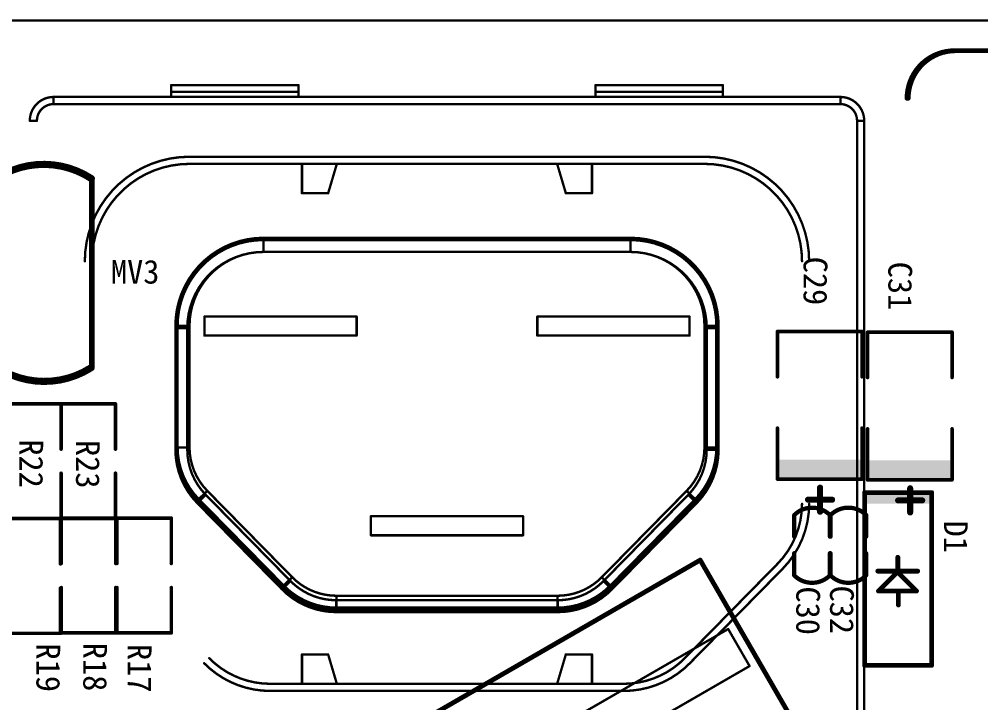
# Model space of a CAD drawing. Extents: x 741 to 1239, y 424 to 620.
# Drawn here: x 998.19 to 1038.64, y 498.68 to 527.44 of the extents above; entities that cross this region are included whole.
import ezdxf

# ---------------------------------------------------------------- set-up
doc = ezdxf.new("R2010")
doc.units = 0
doc.header["$MEASUREMENT"] = 0
doc.layers.get('0').update_dxf_attribs({"linetype": 'CONTINUOUS'})
for name, color, linetype in [('BOTTOMOVERLAY', 7, 'CONTINUOUS'), ('KEEPOUTLAYER', 6, 'CONTINUOUS'), ('TOPOVERLAY', 7, 'CONTINUOUS')]:
    doc.layers.add(name, color=color, linetype=linetype)
doc.styles.get("Standard").update_dxf_attribs({"font": 'SimSun.ttf'})

# ---------------------------------------------------------------- blocks, each defined once
blk = doc.blocks.new('0805_107')
at = {"layer": 'TOPOVERLAY', "const_width": 0.15}
for points in [[(-0.508, 1.143), (-2.413, 1.143)], [(-2.413, -1.143), (-2.413, 1.143)], [(2.413, 1.143), (0.508, 1.143)], [(2.413, -1.143), (2.413, 1.143)], [(-0.508, -1.143), (-2.413, -1.143)], [(2.413, -1.143), (0.508, -1.143)]]:
    blk.add_lwpolyline(points, dxfattribs=at)
at = {"layer": 'TOPOVERLAY', "const_width": 0.075}
for points in [[(-2.451, 1.143, 1), (-2.375, 1.143, 1)], [(-2.451, 1.143, 1), (-2.375, 1.143, 1)], [(-0.546, 1.143, 1), (-0.47, 1.143, 1)], [(0.47, 1.143, 1), (0.546, 1.143, 1)], [(2.375, 1.143, 1), (2.451, 1.143, 1)], [(2.375, 1.143, 1), (2.451, 1.143, 1)], [(-2.451, -1.143, 1), (-2.375, -1.143, 1)], [(-2.451, -1.143, 1), (-2.375, -1.143, 1)], [(-0.546, -1.143, 1), (-0.47, -1.143, 1)], [(0.47, -1.143, 1), (0.546, -1.143, 1)], [(2.375, -1.143, 1), (2.451, -1.143, 1)], [(2.375, -1.143, 1), (2.451, -1.143, 1)]]:
    blk.add_lwpolyline(points, format="xyb", close=True, dxfattribs=at)
blk = doc.blocks.new('0805_108')
at = {"layer": 'TOPOVERLAY', "const_width": 0.15}
for points in [[(-0.508, 1.143), (-2.413, 1.143)], [(-2.413, -1.143), (-2.413, 1.143)], [(2.413, 1.143), (0.508, 1.143)], [(2.413, -1.143), (2.413, 1.143)], [(-0.508, -1.143), (-2.413, -1.143)], [(2.413, -1.143), (0.508, -1.143)]]:
    blk.add_lwpolyline(points, dxfattribs=at)
at = {"layer": 'TOPOVERLAY', "const_width": 0.075}
for points in [[(-2.451, 1.143, 1), (-2.375, 1.143, 1)], [(-2.451, 1.143, 1), (-2.375, 1.143, 1)], [(-0.546, 1.143, 1), (-0.47, 1.143, 1)], [(0.47, 1.143, 1), (0.546, 1.143, 1)], [(2.375, 1.143, 1), (2.451, 1.143, 1)], [(2.375, 1.143, 1), (2.451, 1.143, 1)], [(-2.451, -1.143, 1), (-2.375, -1.143, 1)], [(-2.451, -1.143, 1), (-2.375, -1.143, 1)], [(-0.546, -1.143, 1), (-0.47, -1.143, 1)], [(0.47, -1.143, 1), (0.546, -1.143, 1)], [(2.375, -1.143, 1), (2.451, -1.143, 1)], [(2.375, -1.143, 1), (2.451, -1.143, 1)]]:
    blk.add_lwpolyline(points, format="xyb", close=True, dxfattribs=at)
blk = doc.blocks.new('0805_111')
at = {"layer": 'TOPOVERLAY', "const_width": 0.15}
for points in [[(-2.413, 1.143), (-0.508, 1.143)], [(-2.413, 1.143), (-2.413, -1.143)], [(0.508, 1.143), (2.413, 1.143)], [(2.413, 1.143), (2.413, -1.143)], [(-2.413, -1.143), (-0.508, -1.143)], [(0.508, -1.143), (2.413, -1.143)]]:
    blk.add_lwpolyline(points, dxfattribs=at)
at = {"layer": 'TOPOVERLAY', "const_width": 0.075}
for points in [[(-2.451, 1.143, 1), (-2.375, 1.143, 1)], [(-2.451, 1.143, 1), (-2.375, 1.143, 1)], [(-0.546, 1.143, 1), (-0.47, 1.143, 1)], [(0.47, 1.143, 1), (0.546, 1.143, 1)], [(2.375, 1.143, 1), (2.451, 1.143, 1)], [(2.375, 1.143, 1), (2.451, 1.143, 1)], [(-2.451, -1.143, 1), (-2.375, -1.143, 1)], [(-2.451, -1.143, 1), (-2.375, -1.143, 1)], [(-0.546, -1.143, 1), (-0.47, -1.143, 1)], [(0.47, -1.143, 1), (0.546, -1.143, 1)], [(2.375, -1.143, 1), (2.451, -1.143, 1)], [(2.375, -1.143, 1), (2.451, -1.143, 1)]]:
    blk.add_lwpolyline(points, format="xyb", close=True, dxfattribs=at)
blk = doc.blocks.new('0805_112')
at = {"layer": 'TOPOVERLAY', "const_width": 0.15}
for points in [[(-0.508, 1.143), (-2.413, 1.143)], [(-2.413, -1.143), (-2.413, 1.143)], [(2.413, 1.143), (0.508, 1.143)], [(2.413, -1.143), (2.413, 1.143)], [(-0.508, -1.143), (-2.413, -1.143)], [(2.413, -1.143), (0.508, -1.143)]]:
    blk.add_lwpolyline(points, dxfattribs=at)
at = {"layer": 'TOPOVERLAY', "const_width": 0.075}
for points in [[(-2.451, 1.143, 1), (-2.375, 1.143, 1)], [(-2.451, 1.143, 1), (-2.375, 1.143, 1)], [(-0.546, 1.143, 1), (-0.47, 1.143, 1)], [(0.47, 1.143, 1), (0.546, 1.143, 1)], [(2.375, 1.143, 1), (2.451, 1.143, 1)], [(2.375, 1.143, 1), (2.451, 1.143, 1)], [(-2.451, -1.143, 1), (-2.375, -1.143, 1)], [(-2.451, -1.143, 1), (-2.375, -1.143, 1)], [(-0.546, -1.143, 1), (-0.47, -1.143, 1)], [(0.47, -1.143, 1), (0.546, -1.143, 1)], [(2.375, -1.143, 1), (2.451, -1.143, 1)], [(2.375, -1.143, 1), (2.451, -1.143, 1)]]:
    blk.add_lwpolyline(points, format="xyb", close=True, dxfattribs=at)
blk = doc.blocks.new('0805_113')
at = {"layer": 'TOPOVERLAY', "const_width": 0.15}
for points in [[(-2.413, 1.143), (-0.508, 1.143)], [(-2.413, 1.143), (-2.413, -1.143)], [(0.508, 1.143), (2.413, 1.143)], [(2.413, 1.143), (2.413, -1.143)], [(-2.413, -1.143), (-0.508, -1.143)], [(0.508, -1.143), (2.413, -1.143)]]:
    blk.add_lwpolyline(points, dxfattribs=at)
at = {"layer": 'TOPOVERLAY', "const_width": 0.075}
for points in [[(-2.451, 1.143, 1), (-2.375, 1.143, 1)], [(-2.451, 1.143, 1), (-2.375, 1.143, 1)], [(-0.546, 1.143, 1), (-0.47, 1.143, 1)], [(0.47, 1.143, 1), (0.546, 1.143, 1)], [(2.375, 1.143, 1), (2.451, 1.143, 1)], [(2.375, 1.143, 1), (2.451, 1.143, 1)], [(-2.451, -1.143, 1), (-2.375, -1.143, 1)], [(-2.451, -1.143, 1), (-2.375, -1.143, 1)], [(-0.546, -1.143, 1), (-0.47, -1.143, 1)], [(0.47, -1.143, 1), (0.546, -1.143, 1)], [(2.375, -1.143, 1), (2.451, -1.143, 1)], [(2.375, -1.143, 1), (2.451, -1.143, 1)]]:
    blk.add_lwpolyline(points, format="xyb", close=True, dxfattribs=at)
blk = doc.blocks.new('MV_134')
at = {"layer": 'TOPOVERLAY', "const_width": 0.3}
for points in [[(-4.009, -1.964, -0.29277), (-3.966, 1.981)], [(4.009, 1.938, -0.29277), (3.966, -2.007)]]:
    blk.add_lwpolyline(points, format="xyb", dxfattribs=at)
at = {"layer": 'TOPOVERLAY'}
for points, const_width in [([(-4.041, 1.981, 1), (-3.891, 1.981, 1)], 0.15), ([(-4.023, 2, 1), (-3.908, 2, 1)], 0.115), ([(3.934, 1.938, 1), (4.084, 1.938, 1)], 0.15), ([(3.952, 2, 1), (4.067, 2, 1)], 0.115), ([(-4.084, -1.964, 1), (-3.934, -1.964, 1)], 0.15), ([(-4.067, -2, 1), (-3.952, -2, 1)], 0.115), ([(3.891, -2.007, 1), (4.041, -2.007, 1)], 0.15), ([(3.908, -2, 1), (4.023, -2, 1)], 0.115)]:
    blk.add_lwpolyline(points, format="xyb", close=True, dxfattribs=dict(at, const_width=const_width))
at = {"layer": 'TOPOVERLAY', "const_width": 0.23}
for points in [[(4.009, 2), (-3.966, 2)], [(3.966, -2), (-4.009, -2)]]:
    blk.add_lwpolyline(points, dxfattribs=at)
blk = doc.blocks.new('4007_4148_SMT_153')
at = {"layer": 'TOPOVERLAY', "const_width": 0.203}
for points in [[(-3.468, 1.422), (-3.468, -1.397)], [(-3.468, 1.422), (3.796, 1.422)], [(3.796, 1.422), (3.796, -1.397)], [(-0.344, 0.838), (0.494, 0)], [(-0.344, 0.838), (-0.344, -0.762)], [(0.494, 0.864), (0.494, -0.813)], [(-0.928, 0), (-0.344, 0)], [(0.469, 0.051), (-0.344, -0.762)], [(0.469, 0.051), (0.494, 0.051)], [(0.494, 0.025), (1.078, 0.025)], [(-3.468, -1.397), (3.796, -1.397)]]:
    blk.add_lwpolyline(points, dxfattribs=at)
at = {"layer": 'TOPOVERLAY', "const_width": 0.102}
for points in [[(-3.519, 1.422, 1), (-3.418, 1.422, 1)], [(-3.519, 1.422, 1), (-3.418, 1.422, 1)], [(3.745, 1.422, 1), (3.847, 1.422, 1)], [(3.745, 1.422, 1), (3.847, 1.422, 1)], [(-0.395, 0.838, 1), (-0.293, 0.838, 1)], [(-0.395, 0.838, 1), (-0.293, 0.838, 1)], [(0.443, 0.864, 1), (0.545, 0.864, 1)], [(-0.979, 0, 1), (-0.878, 0, 1)], [(-0.395, 0, 1), (-0.293, 0, 1)], [(0.418, 0.051, 1), (0.519, 0.051, 1)], [(0.418, 0.051, 1), (0.519, 0.051, 1)], [(0.443, 0.051, 1), (0.545, 0.051, 1)], [(0.443, 0.025, 1), (0.545, 0.025, 1)], [(0.443, 0, 1), (0.545, 0, 1)], [(1.027, 0.025, 1), (1.129, 0.025, 1)], [(-0.395, -0.762, 1), (-0.293, -0.762, 1)], [(-0.395, -0.762, 1), (-0.293, -0.762, 1)], [(0.443, -0.813, 1), (0.545, -0.813, 1)], [(-3.519, -1.397, 1), (-3.418, -1.397, 1)], [(-3.519, -1.397, 1), (-3.418, -1.397, 1)], [(3.745, -1.397, 1), (3.847, -1.397, 1)], [(3.745, -1.397, 1), (3.847, -1.397, 1)]]:
    blk.add_lwpolyline(points, format="xyb", close=True, dxfattribs=at)
at = {"layer": 'TOPOVERLAY'}
blk.add_solid([(3.339, -1.499), (3.9, -1.499), (3.339, 1.498), (3.9, 1.498)], dxfattribs=at)
blk = doc.blocks.new('0603C_170')
at = {"layer": 'TOPOVERLAY', "const_width": 0.18}
for points in [[(-0.75, 1.283, -0.414214), (0.75, 1.283)], [(0.75, -1.257, -0.414214), (-0.75, -1.257)]]:
    blk.add_lwpolyline(points, format="xyb", dxfattribs=at)
for points in [[(-0.75, 1.283), (-0.75, 0.35)], [(0.75, 1.283), (0.75, 0.35)], [(-0.75, -0.35), (-0.75, -1.257)], [(0.75, -0.35), (0.75, -1.257)]]:
    blk.add_lwpolyline(points, dxfattribs=at)
at = {"layer": 'TOPOVERLAY', "const_width": 0.09}
for points in [[(-0.795, 1.283, 1), (-0.705, 1.283, 1)], [(-0.795, 1.283, 1), (-0.705, 1.283, 1)], [(0.705, 1.283, 1), (0.795, 1.283, 1)], [(0.705, 1.283, 1), (0.795, 1.283, 1)], [(-0.795, 0.35, 1), (-0.705, 0.35, 1)], [(0.705, 0.35, 1), (0.795, 0.35, 1)], [(-0.795, -0.35, 1), (-0.705, -0.35, 1)], [(0.705, -0.35, 1), (0.795, -0.35, 1)], [(-0.795, -1.257, 1), (-0.705, -1.257, 1)], [(-0.795, -1.257, 1), (-0.705, -1.257, 1)], [(0.705, -1.257, 1), (0.795, -1.257, 1)], [(0.705, -1.257, 1), (0.795, -1.257, 1)]]:
    blk.add_lwpolyline(points, format="xyb", close=True, dxfattribs=at)
blk = doc.blocks.new('CAP_1206_171')
at = {"layer": 'TOPOVERLAY'}
for points, const_width in [([(-1.079, 1.778), (-2.984, 1.778)], 0.15), ([(-2.984, -1.778), (-2.984, 1.778)], 0.15), ([(3.226, 1.778), (1.079, 1.778)], 0.15), ([(3.226, -1.778), (3.226, 1.778)], 0.15), ([(4.09, -0.493), (4.09, 0.523)], 0.254), ([(4.598, 0.015), (3.582, 0.015)], 0.254), ([(-1.079, -1.778), (-2.984, -1.778)], 0.15), ([(3.226, -1.778), (1.079, -1.778)], 0.15)]:
    blk.add_lwpolyline(points, dxfattribs=dict(at, const_width=const_width))
for points, const_width in [([(-3.022, 1.778, 1), (-2.947, 1.778, 1)], 0.075), ([(-3.022, 1.778, 1), (-2.947, 1.778, 1)], 0.075), ([(-1.117, 1.778, 1), (-1.042, 1.778, 1)], 0.075), ([(1.042, 1.778, 1), (1.117, 1.778, 1)], 0.075), ([(3.189, 1.778, 1), (3.264, 1.778, 1)], 0.075), ([(3.189, 1.778, 1), (3.264, 1.778, 1)], 0.075), ([(4.027, 0.523, 1), (4.154, 0.523, 1)], 0.127), ([(3.519, 0.015, 1), (3.646, 0.015, 1)], 0.127), ([(4.535, 0.015, 1), (4.662, 0.015, 1)], 0.127), ([(4.027, -0.493, 1), (4.154, -0.493, 1)], 0.127), ([(-3.022, -1.778, 1), (-2.947, -1.778, 1)], 0.075), ([(-3.022, -1.778, 1), (-2.947, -1.778, 1)], 0.075), ([(-1.117, -1.778, 1), (-1.042, -1.778, 1)], 0.075), ([(1.042, -1.778, 1), (1.117, -1.778, 1)], 0.075), ([(3.189, -1.778, 1), (3.264, -1.778, 1)], 0.075), ([(3.189, -1.778, 1), (3.264, -1.778, 1)], 0.075)]:
    blk.add_lwpolyline(points, format="xyb", close=True, dxfattribs=dict(at, const_width=const_width))
blk.add_solid([(2.408, -1.739), (3.246, -1.739), (2.408, 1.776), (3.246, 1.776)], dxfattribs=at)
blk = doc.blocks.new('0603C_172')
at = {"layer": 'TOPOVERLAY', "const_width": 0.18}
for points in [[(-0.75, 1.283, -0.414214), (0.75, 1.283)], [(0.75, -1.257, -0.414214), (-0.75, -1.257)]]:
    blk.add_lwpolyline(points, format="xyb", dxfattribs=at)
for points in [[(-0.75, 1.283), (-0.75, 0.35)], [(0.75, 1.283), (0.75, 0.35)], [(-0.75, -0.35), (-0.75, -1.257)], [(0.75, -0.35), (0.75, -1.257)]]:
    blk.add_lwpolyline(points, dxfattribs=at)
at = {"layer": 'TOPOVERLAY', "const_width": 0.09}
for points in [[(-0.795, 1.283, 1), (-0.705, 1.283, 1)], [(-0.795, 1.283, 1), (-0.705, 1.283, 1)], [(0.705, 1.283, 1), (0.795, 1.283, 1)], [(0.705, 1.283, 1), (0.795, 1.283, 1)], [(-0.795, 0.35, 1), (-0.705, 0.35, 1)], [(0.705, 0.35, 1), (0.795, 0.35, 1)], [(-0.795, -0.35, 1), (-0.705, -0.35, 1)], [(0.705, -0.35, 1), (0.795, -0.35, 1)], [(-0.795, -1.257, 1), (-0.705, -1.257, 1)], [(-0.795, -1.257, 1), (-0.705, -1.257, 1)], [(0.705, -1.257, 1), (0.795, -1.257, 1)], [(0.705, -1.257, 1), (0.795, -1.257, 1)]]:
    blk.add_lwpolyline(points, format="xyb", close=True, dxfattribs=at)
blk = doc.blocks.new('CAP_1206_173')
at = {"layer": 'TOPOVERLAY'}
for points, const_width in [([(-1.079, 1.778), (-2.984, 1.778)], 0.15), ([(-2.984, -1.778), (-2.984, 1.778)], 0.15), ([(3.226, 1.778), (1.079, 1.778)], 0.15), ([(3.226, -1.778), (3.226, 1.778)], 0.15), ([(4.09, -0.493), (4.09, 0.523)], 0.254), ([(4.598, 0.015), (3.582, 0.015)], 0.254), ([(-1.079, -1.778), (-2.984, -1.778)], 0.15), ([(3.226, -1.778), (1.079, -1.778)], 0.15)]:
    blk.add_lwpolyline(points, dxfattribs=dict(at, const_width=const_width))
for points, const_width in [([(-3.022, 1.778, 1), (-2.947, 1.778, 1)], 0.075), ([(-3.022, 1.778, 1), (-2.947, 1.778, 1)], 0.075), ([(-1.117, 1.778, 1), (-1.042, 1.778, 1)], 0.075), ([(1.042, 1.778, 1), (1.117, 1.778, 1)], 0.075), ([(3.189, 1.778, 1), (3.264, 1.778, 1)], 0.075), ([(3.189, 1.778, 1), (3.264, 1.778, 1)], 0.075), ([(4.027, 0.523, 1), (4.154, 0.523, 1)], 0.127), ([(3.519, 0.015, 1), (3.646, 0.015, 1)], 0.127), ([(4.535, 0.015, 1), (4.662, 0.015, 1)], 0.127), ([(4.027, -0.493, 1), (4.154, -0.493, 1)], 0.127), ([(-3.022, -1.778, 1), (-2.947, -1.778, 1)], 0.075), ([(-3.022, -1.778, 1), (-2.947, -1.778, 1)], 0.075), ([(-1.117, -1.778, 1), (-1.042, -1.778, 1)], 0.075), ([(1.042, -1.778, 1), (1.117, -1.778, 1)], 0.075), ([(3.189, -1.778, 1), (3.264, -1.778, 1)], 0.075), ([(3.189, -1.778, 1), (3.264, -1.778, 1)], 0.075)]:
    blk.add_lwpolyline(points, format="xyb", close=True, dxfattribs=dict(at, const_width=const_width))
blk.add_solid([(2.409, -1.735), (3.248, -1.735), (2.409, 1.78), (3.248, 1.78)], dxfattribs=at)
blk = doc.blocks.new('DIP20___1_B_222')
at = {"layer": 'BOTTOMOVERLAY', "const_width": 0.2}
for points in [[(-4, -7.15), (-4, 7.15)], [(-4, 7.15), (4, 7.15)], [(4, -7.15), (4, 7.15)], [(-4, -7.15), (4, -7.15)], [(-1.2, -20.63), (-1.2, -7.15)], [(1.2, -20.63), (1.2, -7.15)], [(-1.2, -20.63), (1.2, -20.63)]]:
    blk.add_lwpolyline(points, dxfattribs=at)
at = {"layer": 'BOTTOMOVERLAY', "const_width": 0.1}
for points in [[(-4.05, 7.15, 1), (-3.95, 7.15, 1)], [(-4.05, 7.15, 1), (-3.95, 7.15, 1)], [(3.95, 7.15, 1), (4.05, 7.15, 1)], [(3.95, 7.15, 1), (4.05, 7.15, 1)], [(-4.05, -7.15, 1), (-3.95, -7.15, 1)], [(-4.05, -7.15, 1), (-3.95, -7.15, 1)], [(-1.25, -7.15, 1), (-1.15, -7.15, 1)], [(1.15, -7.15, 1), (1.25, -7.15, 1)], [(3.95, -7.15, 1), (4.05, -7.15, 1)], [(3.95, -7.15, 1), (4.05, -7.15, 1)], [(-1.25, -20.63, 1), (-1.15, -20.63, 1)], [(-1.25, -20.63, 1), (-1.15, -20.63, 1)], [(1.15, -20.63, 1), (1.25, -20.63, 1)], [(1.15, -20.63, 1), (1.25, -20.63, 1)]]:
    blk.add_lwpolyline(points, format="xyb", close=True, dxfattribs=at)
at = {"layer": 'KEEPOUTLAYER', "const_width": 0.1}
for points in [[(-0.9, 6.72), (0.9, 6.72)], [(-0.9, -6.78), (-0.9, 6.72)], [(0.9, -6.78), (0.9, 6.72)], [(-0.9, -6.78), (0.9, -6.78)]]:
    blk.add_lwpolyline(points, dxfattribs=at)
at = {"layer": 'KEEPOUTLAYER', "const_width": 0.05}
for points in [[(-0.925, 6.72, 1), (-0.875, 6.72, 1)], [(-0.925, 6.72, 1), (-0.875, 6.72, 1)], [(0.875, 6.72, 1), (0.925, 6.72, 1)], [(0.875, 6.72, 1), (0.925, 6.72, 1)], [(-0.925, -6.78, 1), (-0.875, -6.78, 1)], [(-0.925, -6.78, 1), (-0.875, -6.78, 1)], [(0.875, -6.78, 1), (0.925, -6.78, 1)], [(0.875, -6.78, 1), (0.925, -6.78, 1)]]:
    blk.add_lwpolyline(points, format="xyb", close=True, dxfattribs=at)

msp = doc.modelspace()

# ---------------------------------------------------------------- linework, layer by layer
at = {"layer": 'KEEPOUTLAYER', "const_width": 0.1}
msp.add_lwpolyline([(795.227, 527.387), (1130.227, 527.387)], dxfattribs=at)
at = {"layer": 'TOPOVERLAY'}
for points, const_width in [([(1035.541, 524.113, -0.414214), (1037.541, 526.113)], 0.203), ([(1035.591, 524.113, -0.414214), (1037.591, 526.113)], 0.203), ([(998.638, 523.167, -0.414214), (999.638, 524.167)], 0.1), ([(1032.738, 524.167, -0.414214), (1033.738, 523.167)], 0.1), ([(998.938, 523.167, -0.414214), (999.638, 523.867)], 0.1), ([(1032.738, 523.867, -0.414214), (1033.438, 523.167)], 0.1), ([(1000.953, 517.257, -0.414214), (1005.348, 521.652)], 0.1), ([(1001.253, 517.257, -0.414214), (1005.348, 521.352)], 0.1), ([(1027.028, 521.652, -0.414214), (1031.423, 517.257)], 0.1), ([(1027.028, 521.352, -0.414214), (1031.123, 517.257)], 0.1), ([(1004.763, 514.542, -0.414214), (1008.463, 518.242)], 0.1), ([(1004.763, 514.448, -0.414214), (1008.463, 518.148)], 0.1), ([(1004.857, 514.542, -0.414214), (1008.463, 518.148)], 0.1), ([(1023.913, 518.242, -0.414214), (1027.613, 514.542)], 0.1), ([(1023.913, 518.148, -0.414214), (1027.613, 514.448)], 0.1), ([(1023.913, 518.148, -0.414214), (1027.519, 514.542)], 0.1), ([(1005.263, 514.448, -0.414214), (1008.463, 517.648)], 0.1), ([(1005.357, 514.542, -0.414214), (1008.463, 517.648)], 0.1), ([(1023.913, 517.648, -0.414214), (1027.113, 514.448)], 0.1), ([(1023.913, 517.648, -0.414214), (1027.019, 514.542)], 0.1), ([(1005.681, 507.183, -0.196645), (1004.763, 509.426)], 0.1), ([(1005.681, 507.085, -0.196645), (1004.763, 509.328)], 0.1), ([(1005.748, 507.249, -0.196645), (1004.857, 509.426)], 0.1), ([(1006.037, 507.435, -0.196645), (1005.263, 509.328)], 0.1), ([(1006.104, 507.6, -0.196645), (1005.357, 509.426)], 0.1), ([(1027.019, 509.426, -0.196645), (1026.271, 507.6)], 0.1), ([(1027.113, 509.328, -0.196645), (1026.339, 507.435)], 0.1), ([(1027.519, 509.426, -0.196645), (1026.628, 507.249)], 0.1), ([(1027.613, 509.426, -0.196645), (1026.695, 507.183)], 0.1), ([(1027.613, 509.328, -0.196645), (1026.695, 507.085)], 0.1), ([(1031.123, 507.049, -0.196645), (1030.092, 504.529)], 0.1), ([(1031.423, 507.049, -0.196645), (1030.306, 504.319)], 0.1), ([(1011.534, 503.186, -0.201181), (1009.676, 503.966)], 0.1), ([(1022.7, 503.966, -0.201181), (1020.842, 503.186)], 0.1), ([(1011.534, 502.592, -0.201181), (1009.252, 503.549)], 0.1), ([(1011.534, 502.686, -0.201181), (1009.319, 503.615)], 0.1), ([(1011.53, 502.998, -0.201181), (1009.604, 503.805)], 0.1), ([(1023.057, 503.615, -0.201181), (1020.842, 502.686)], 0.1), ([(1023.124, 503.549, -0.201181), (1020.842, 502.592)], 0.1), ([(1022.772, 503.805, -0.201181), (1020.846, 502.998)], 0.1), ([(1011.53, 502.498, -0.201181), (1009.248, 503.455)], 0.1), ([(1023.128, 503.455, -0.201181), (1020.846, 502.498)], 0.1), ([(1008.751, 499.182, -0.201181), (1005.973, 500.347)], 0.1), ([(1008.751, 499.482, -0.201181), (1006.187, 500.557)], 0.1), ([(1026.189, 500.557, -0.201181), (1023.625, 499.482)], 0.1), ([(1026.403, 500.347, -0.201181), (1023.625, 499.182)], 0.1)]:
    msp.add_lwpolyline(points, format="xyb", dxfattribs=dict(at, const_width=const_width))
for points, const_width in [([(1037.541, 526.113), (1076.341, 526.113)], 0.203), ([(1004.588, 524.667), (1009.938, 524.667)], 0.1), ([(1004.588, 524.167), (1004.588, 524.667)], 0.1), ([(1009.938, 524.167), (1009.938, 524.667)], 0.1), ([(1022.438, 524.667), (1027.788, 524.667)], 0.1), ([(1022.438, 524.167), (1022.438, 524.667)], 0.1), ([(1027.788, 524.167), (1027.788, 524.667)], 0.1), ([(999.638, 524.167), (1032.738, 524.167)], 0.1), ([(999.638, 523.867), (999.638, 524.167)], 0.1), ([(1004.588, 524.387), (1009.938, 524.387)], 0.1), ([(1022.438, 524.387), (1027.788, 524.387)], 0.1), ([(1032.738, 523.867), (1032.738, 524.167)], 0.1), ([(999.638, 523.867), (1032.738, 523.867)], 0.1), ([(998.638, 523.167), (998.938, 523.167)], 0.1), ([(1033.438, 523.167), (1033.738, 523.167)], 0.1), ([(1033.438, 497.667), (1033.438, 523.167)], 0.1), ([(1033.738, 497.667), (1033.738, 523.167)], 0.1), ([(1005.348, 521.652), (1027.028, 521.652)], 0.1), ([(1005.348, 521.352), (1027.028, 521.352)], 0.1), ([(1010.088, 520.117), (1010.088, 521.338)], 0.1), ([(1011.188, 520.117), (1011.55, 521.338)], 0.1), ([(1020.826, 521.338), (1021.188, 520.117)], 0.1), ([(1022.288, 520.117), (1022.288, 521.338)], 0.1), ([(1010.088, 520.117), (1011.188, 520.117)], 0.1), ([(1021.188, 520.117), (1022.288, 520.117)], 0.1), ([(1008.463, 518.242), (1023.913, 518.242)], 0.1), ([(1008.463, 517.648), (1008.463, 518.242)], 0.1), ([(1008.463, 518.148), (1023.913, 518.148)], 0.1), ([(1008.463, 517.648), (1008.463, 518.148)], 0.1), ([(1008.463, 518.148), (1023.913, 518.148)], 0.1), ([(1023.913, 517.648), (1023.913, 518.242)], 0.1), ([(1023.913, 517.648), (1023.913, 518.148)], 0.1), ([(1008.463, 517.648), (1023.913, 517.648)], 0.1), ([(1008.463, 517.648), (1023.913, 517.648)], 0.1), ([(1005.988, 514.928), (1012.388, 514.928)], 0.1), ([(1005.988, 514.128), (1005.988, 514.928)], 0.1), ([(1012.388, 514.128), (1012.388, 514.928)], 0.1), ([(1019.988, 514.928), (1026.388, 514.928)], 0.1), ([(1019.988, 514.128), (1019.988, 514.928)], 0.1), ([(1026.388, 514.128), (1026.388, 514.928)], 0.1), ([(1004.763, 514.542), (1005.357, 514.542)], 0.1), ([(1004.763, 509.426), (1004.763, 514.542)], 0.1), ([(1004.857, 509.426), (1004.857, 514.542)], 0.1), ([(1005.357, 509.426), (1005.357, 514.542)], 0.1), ([(1027.019, 514.542), (1027.613, 514.542)], 0.1), ([(1027.019, 509.426), (1027.019, 514.542)], 0.1), ([(1027.519, 509.426), (1027.519, 514.542)], 0.1), ([(1027.613, 509.426), (1027.613, 514.542)], 0.1), ([(1004.763, 514.448), (1005.263, 514.448)], 0.1), ([(1004.763, 509.328), (1004.763, 514.448)], 0.1), ([(1005.263, 509.328), (1005.263, 514.448)], 0.1), ([(1005.988, 514.128), (1012.388, 514.128)], 0.1), ([(1019.988, 514.128), (1026.388, 514.128)], 0.1), ([(1027.113, 514.448), (1027.613, 514.448)], 0.1), ([(1027.113, 509.328), (1027.113, 514.448)], 0.1), ([(1027.613, 509.328), (1027.613, 514.448)], 0.1), ([(1004.763, 509.426), (1005.357, 509.426)], 0.1), ([(1027.019, 509.426), (1027.613, 509.426)], 0.1), ([(1027.113, 509.328), (1027.613, 509.328)], 0.1), ([(1005.681, 507.183), (1006.104, 507.6)], 0.1), ([(1006.104, 507.6), (1009.676, 503.966)], 0.1), ([(1022.7, 503.966), (1026.271, 507.6)], 0.1), ([(1026.271, 507.6), (1026.695, 507.183)], 0.1), ([(1005.681, 507.085), (1006.037, 507.435)], 0.1), ([(1005.681, 507.183), (1009.252, 503.549)], 0.1), ([(1005.748, 507.249), (1009.319, 503.615)], 0.1), ([(1006.037, 507.435), (1009.604, 503.805)], 0.1), ([(1022.772, 503.805), (1026.339, 507.435)], 0.1), ([(1023.057, 503.615), (1026.628, 507.249)], 0.1), ([(1023.124, 503.549), (1026.695, 507.183)], 0.1), ([(1026.339, 507.435), (1026.695, 507.085)], 0.1), ([(1005.681, 507.085), (1009.248, 503.455)], 0.1), ([(1023.128, 503.455), (1026.695, 507.085)], 0.1), ([(1012.988, 506.528), (1019.388, 506.528)], 0.1), ([(1012.988, 505.728), (1012.988, 506.528)], 0.1), ([(1019.388, 505.728), (1019.388, 506.528)], 0.1), ([(1012.988, 505.728), (1019.388, 505.728)], 0.1), ([(1026.189, 500.557), (1030.092, 504.529)], 0.1), ([(1009.252, 503.549), (1009.676, 503.966)], 0.1), ([(1022.7, 503.966), (1023.124, 503.549)], 0.1), ([(1026.403, 500.347), (1030.306, 504.319)], 0.1), ([(1009.248, 503.455), (1009.604, 503.805)], 0.1), ([(1022.772, 503.805), (1023.128, 503.455)], 0.1), ([(1011.534, 503.186), (1020.842, 503.186)], 0.1), ([(1011.534, 502.592), (1011.534, 503.186)], 0.1), ([(1020.842, 502.592), (1020.842, 503.186)], 0.1), ([(1011.53, 502.998), (1020.846, 502.998)], 0.1), ([(1011.53, 502.498), (1011.53, 502.998)], 0.1), ([(1020.846, 502.498), (1020.846, 502.998)], 0.1), ([(1011.53, 502.498), (1020.846, 502.498)], 0.1), ([(1011.534, 502.686), (1020.842, 502.686)], 0.1), ([(1011.534, 502.592), (1020.842, 502.592)], 0.1), ([(1010.088, 500.717), (1011.188, 500.717)], 0.1), ([(1010.088, 499.496), (1010.088, 500.717)], 0.1), ([(1011.188, 500.717), (1011.55, 499.496)], 0.1), ([(1020.826, 499.496), (1021.188, 500.717)], 0.1), ([(1021.188, 500.717), (1022.288, 500.717)], 0.1), ([(1022.288, 499.496), (1022.288, 500.717)], 0.1), ([(1008.751, 499.482), (1023.625, 499.482)], 0.1), ([(1008.751, 499.182), (1023.625, 499.182)], 0.1)]:
    msp.add_lwpolyline(points, dxfattribs=dict(at, const_width=const_width))
for points, const_width in [([(1037.541, 526.163, 1), (1037.541, 526.062, 1)], 0.102), ([(1037.541, 526.163, 1), (1037.541, 526.062, 1)], 0.102), ([(1037.591, 526.163, 1), (1037.591, 526.062, 1)], 0.102), ([(1004.563, 524.667, 1), (1004.613, 524.667, 1)], 0.05), ([(1004.563, 524.667, 1), (1004.613, 524.667, 1)], 0.05), ([(1009.913, 524.667, 1), (1009.963, 524.667, 1)], 0.05), ([(1009.913, 524.667, 1), (1009.963, 524.667, 1)], 0.05), ([(1022.413, 524.667, 1), (1022.463, 524.667, 1)], 0.05), ([(1022.413, 524.667, 1), (1022.463, 524.667, 1)], 0.05), ([(1027.763, 524.667, 1), (1027.813, 524.667, 1)], 0.05), ([(1027.763, 524.667, 1), (1027.813, 524.667, 1)], 0.05), ([(999.613, 524.167, 1), (999.663, 524.167, 1)], 0.05), ([(999.613, 524.167, 1), (999.663, 524.167, 1)], 0.05), ([(999.613, 524.167, 1), (999.663, 524.167, 1)], 0.05), ([(1004.563, 524.387, 1), (1004.613, 524.387, 1)], 0.05), ([(1004.563, 524.167, 1), (1004.613, 524.167, 1)], 0.05), ([(1009.913, 524.387, 1), (1009.963, 524.387, 1)], 0.05), ([(1009.913, 524.167, 1), (1009.963, 524.167, 1)], 0.05), ([(1022.413, 524.387, 1), (1022.463, 524.387, 1)], 0.05), ([(1022.413, 524.167, 1), (1022.463, 524.167, 1)], 0.05), ([(1027.763, 524.387, 1), (1027.813, 524.387, 1)], 0.05), ([(1027.763, 524.167, 1), (1027.813, 524.167, 1)], 0.05), ([(1032.713, 524.167, 1), (1032.763, 524.167, 1)], 0.05), ([(1032.713, 524.167, 1), (1032.763, 524.167, 1)], 0.05), ([(1032.713, 524.167, 1), (1032.763, 524.167, 1)], 0.05), ([(999.613, 523.867, 1), (999.663, 523.867, 1)], 0.05), ([(999.613, 523.867, 1), (999.663, 523.867, 1)], 0.05), ([(999.613, 523.867, 1), (999.663, 523.867, 1)], 0.05), ([(1032.713, 523.867, 1), (1032.763, 523.867, 1)], 0.05), ([(1032.713, 523.867, 1), (1032.763, 523.867, 1)], 0.05), ([(1032.713, 523.867, 1), (1032.763, 523.867, 1)], 0.05), ([(1035.541, 524.163, 1), (1035.541, 524.062, 1)], 0.102), ([(1035.541, 524.163, 1), (1035.541, 524.062, 1)], 0.102), ([(1035.591, 524.163, 1), (1035.591, 524.062, 1)], 0.102), ([(1035.591, 524.163, 1), (1035.591, 524.062, 1)], 0.102), ([(998.613, 523.167, 1), (998.663, 523.167, 1)], 0.05), ([(998.613, 523.167, 1), (998.663, 523.167, 1)], 0.05), ([(998.613, 523.167, 1), (998.663, 523.167, 1)], 0.05), ([(998.913, 523.167, 1), (998.963, 523.167, 1)], 0.05), ([(998.913, 523.167, 1), (998.963, 523.167, 1)], 0.05), ([(998.913, 523.167, 1), (998.963, 523.167, 1)], 0.05), ([(1033.413, 523.167, 1), (1033.463, 523.167, 1)], 0.05), ([(1033.413, 523.167, 1), (1033.463, 523.167, 1)], 0.05), ([(1033.413, 523.167, 1), (1033.463, 523.167, 1)], 0.05), ([(1033.713, 523.167, 1), (1033.763, 523.167, 1)], 0.05), ([(1033.713, 523.167, 1), (1033.763, 523.167, 1)], 0.05), ([(1033.713, 523.167, 1), (1033.763, 523.167, 1)], 0.05), ([(1005.323, 521.652, 1), (1005.373, 521.652, 1)], 0.05), ([(1005.323, 521.652, 1), (1005.373, 521.652, 1)], 0.05), ([(1005.323, 521.352, 1), (1005.373, 521.352, 1)], 0.05), ([(1005.323, 521.352, 1), (1005.373, 521.352, 1)], 0.05), ([(1010.063, 521.338, 1), (1010.113, 521.338, 1)], 0.05), ([(1011.525, 521.338, 1), (1011.575, 521.338, 1)], 0.05), ([(1020.801, 521.338, 1), (1020.851, 521.338, 1)], 0.05), ([(1022.263, 521.338, 1), (1022.313, 521.338, 1)], 0.05), ([(1027.003, 521.652, 1), (1027.053, 521.652, 1)], 0.05), ([(1027.003, 521.652, 1), (1027.053, 521.652, 1)], 0.05), ([(1027.003, 521.352, 1), (1027.053, 521.352, 1)], 0.05), ([(1027.003, 521.352, 1), (1027.053, 521.352, 1)], 0.05), ([(1010.063, 520.117, 1), (1010.113, 520.117, 1)], 0.05), ([(1010.063, 520.117, 1), (1010.113, 520.117, 1)], 0.05), ([(1011.163, 520.117, 1), (1011.213, 520.117, 1)], 0.05), ([(1011.163, 520.117, 1), (1011.213, 520.117, 1)], 0.05), ([(1021.163, 520.117, 1), (1021.213, 520.117, 1)], 0.05), ([(1021.163, 520.117, 1), (1021.213, 520.117, 1)], 0.05), ([(1022.263, 520.117, 1), (1022.313, 520.117, 1)], 0.05), ([(1022.263, 520.117, 1), (1022.313, 520.117, 1)], 0.05), ([(1008.438, 518.242, 1), (1008.488, 518.242, 1)], 0.05), ([(1008.438, 518.242, 1), (1008.488, 518.242, 1)], 0.05), ([(1008.438, 518.242, 1), (1008.488, 518.242, 1)], 0.05), ([(1008.438, 518.148, 1), (1008.488, 518.148, 1)], 0.05), ([(1008.438, 518.148, 1), (1008.488, 518.148, 1)], 0.05), ([(1008.438, 518.148, 1), (1008.488, 518.148, 1)], 0.05), ([(1008.438, 518.148, 1), (1008.488, 518.148, 1)], 0.05), ([(1008.438, 518.148, 1), (1008.488, 518.148, 1)], 0.05), ([(1023.888, 518.242, 1), (1023.938, 518.242, 1)], 0.05), ([(1023.888, 518.242, 1), (1023.938, 518.242, 1)], 0.05), ([(1023.888, 518.242, 1), (1023.938, 518.242, 1)], 0.05), ([(1023.888, 518.148, 1), (1023.938, 518.148, 1)], 0.05), ([(1023.888, 518.148, 1), (1023.938, 518.148, 1)], 0.05), ([(1023.888, 518.148, 1), (1023.938, 518.148, 1)], 0.05), ([(1023.888, 518.148, 1), (1023.938, 518.148, 1)], 0.05), ([(1023.888, 518.148, 1), (1023.938, 518.148, 1)], 0.05), ([(1008.438, 517.648, 1), (1008.488, 517.648, 1)], 0.05), ([(1008.438, 517.648, 1), (1008.488, 517.648, 1)], 0.05), ([(1008.438, 517.648, 1), (1008.488, 517.648, 1)], 0.05), ([(1008.438, 517.648, 1), (1008.488, 517.648, 1)], 0.05), ([(1008.438, 517.648, 1), (1008.488, 517.648, 1)], 0.05), ([(1008.438, 517.648, 1), (1008.488, 517.648, 1)], 0.05), ([(1023.888, 517.648, 1), (1023.938, 517.648, 1)], 0.05), ([(1023.888, 517.648, 1), (1023.938, 517.648, 1)], 0.05), ([(1023.888, 517.648, 1), (1023.938, 517.648, 1)], 0.05), ([(1023.888, 517.648, 1), (1023.938, 517.648, 1)], 0.05), ([(1023.888, 517.648, 1), (1023.938, 517.648, 1)], 0.05), ([(1023.888, 517.648, 1), (1023.938, 517.648, 1)], 0.05), ([(1000.928, 517.257, 1), (1000.978, 517.257, 1)], 0.05), ([(1000.928, 517.257, 1), (1000.978, 517.257, 1)], 0.05), ([(1001.228, 517.257, 1), (1001.278, 517.257, 1)], 0.05), ([(1001.228, 517.257, 1), (1001.278, 517.257, 1)], 0.05), ([(1031.098, 517.257, 1), (1031.148, 517.257, 1)], 0.05), ([(1031.098, 517.257, 1), (1031.148, 517.257, 1)], 0.05), ([(1031.398, 517.257, 1), (1031.448, 517.257, 1)], 0.05), ([(1031.398, 517.257, 1), (1031.448, 517.257, 1)], 0.05), ([(1005.963, 514.928, 1), (1006.013, 514.928, 1)], 0.05), ([(1005.963, 514.928, 1), (1006.013, 514.928, 1)], 0.05), ([(1012.363, 514.928, 1), (1012.413, 514.928, 1)], 0.05), ([(1012.363, 514.928, 1), (1012.413, 514.928, 1)], 0.05), ([(1019.963, 514.928, 1), (1020.013, 514.928, 1)], 0.05), ([(1019.963, 514.928, 1), (1020.013, 514.928, 1)], 0.05), ([(1026.363, 514.928, 1), (1026.413, 514.928, 1)], 0.05), ([(1026.363, 514.928, 1), (1026.413, 514.928, 1)], 0.05), ([(1004.738, 514.542, 1), (1004.788, 514.542, 1)], 0.05), ([(1004.738, 514.542, 1), (1004.788, 514.542, 1)], 0.05), ([(1004.738, 514.542, 1), (1004.788, 514.542, 1)], 0.05), ([(1004.832, 514.542, 1), (1004.882, 514.542, 1)], 0.05), ([(1004.832, 514.542, 1), (1004.882, 514.542, 1)], 0.05), ([(1005.332, 514.542, 1), (1005.382, 514.542, 1)], 0.05), ([(1005.332, 514.542, 1), (1005.382, 514.542, 1)], 0.05), ([(1005.332, 514.542, 1), (1005.382, 514.542, 1)], 0.05), ([(1026.994, 514.542, 1), (1027.044, 514.542, 1)], 0.05), ([(1026.994, 514.542, 1), (1027.044, 514.542, 1)], 0.05), ([(1026.994, 514.542, 1), (1027.044, 514.542, 1)], 0.05), ([(1027.494, 514.542, 1), (1027.544, 514.542, 1)], 0.05), ([(1027.494, 514.542, 1), (1027.544, 514.542, 1)], 0.05), ([(1027.588, 514.542, 1), (1027.638, 514.542, 1)], 0.05), ([(1027.588, 514.542, 1), (1027.638, 514.542, 1)], 0.05), ([(1027.588, 514.542, 1), (1027.638, 514.542, 1)], 0.05), ([(1004.738, 514.448, 1), (1004.788, 514.448, 1)], 0.05), ([(1004.738, 514.448, 1), (1004.788, 514.448, 1)], 0.05), ([(1004.738, 514.448, 1), (1004.788, 514.448, 1)], 0.05), ([(1005.238, 514.448, 1), (1005.288, 514.448, 1)], 0.05), ([(1005.238, 514.448, 1), (1005.288, 514.448, 1)], 0.05), ([(1005.238, 514.448, 1), (1005.288, 514.448, 1)], 0.05), ([(1005.963, 514.128, 1), (1006.013, 514.128, 1)], 0.05), ([(1005.963, 514.128, 1), (1006.013, 514.128, 1)], 0.05), ([(1012.363, 514.128, 1), (1012.413, 514.128, 1)], 0.05), ([(1012.363, 514.128, 1), (1012.413, 514.128, 1)], 0.05), ([(1019.963, 514.128, 1), (1020.013, 514.128, 1)], 0.05), ([(1019.963, 514.128, 1), (1020.013, 514.128, 1)], 0.05), ([(1026.363, 514.128, 1), (1026.413, 514.128, 1)], 0.05), ([(1026.363, 514.128, 1), (1026.413, 514.128, 1)], 0.05), ([(1027.088, 514.448, 1), (1027.138, 514.448, 1)], 0.05), ([(1027.088, 514.448, 1), (1027.138, 514.448, 1)], 0.05), ([(1027.088, 514.448, 1), (1027.138, 514.448, 1)], 0.05), ([(1027.588, 514.448, 1), (1027.638, 514.448, 1)], 0.05), ([(1027.588, 514.448, 1), (1027.638, 514.448, 1)], 0.05), ([(1027.588, 514.448, 1), (1027.638, 514.448, 1)], 0.05), ([(1004.738, 509.426, 1), (1004.788, 509.426, 1)], 0.05), ([(1004.738, 509.426, 1), (1004.788, 509.426, 1)], 0.05), ([(1004.738, 509.426, 1), (1004.788, 509.426, 1)], 0.05), ([(1004.738, 509.328, 1), (1004.788, 509.328, 1)], 0.05), ([(1004.738, 509.328, 1), (1004.788, 509.328, 1)], 0.05), ([(1004.832, 509.426, 1), (1004.882, 509.426, 1)], 0.05), ([(1004.832, 509.426, 1), (1004.882, 509.426, 1)], 0.05), ([(1005.238, 509.328, 1), (1005.288, 509.328, 1)], 0.05), ([(1005.238, 509.328, 1), (1005.288, 509.328, 1)], 0.05), ([(1005.332, 509.426, 1), (1005.382, 509.426, 1)], 0.05), ([(1005.332, 509.426, 1), (1005.382, 509.426, 1)], 0.05), ([(1005.332, 509.426, 1), (1005.382, 509.426, 1)], 0.05), ([(1026.994, 509.426, 1), (1027.044, 509.426, 1)], 0.05), ([(1026.994, 509.426, 1), (1027.044, 509.426, 1)], 0.05), ([(1026.994, 509.426, 1), (1027.044, 509.426, 1)], 0.05), ([(1027.088, 509.328, 1), (1027.138, 509.328, 1)], 0.05), ([(1027.088, 509.328, 1), (1027.138, 509.328, 1)], 0.05), ([(1027.088, 509.328, 1), (1027.138, 509.328, 1)], 0.05), ([(1027.494, 509.426, 1), (1027.544, 509.426, 1)], 0.05), ([(1027.494, 509.426, 1), (1027.544, 509.426, 1)], 0.05), ([(1027.588, 509.426, 1), (1027.638, 509.426, 1)], 0.05), ([(1027.588, 509.426, 1), (1027.638, 509.426, 1)], 0.05), ([(1027.588, 509.426, 1), (1027.638, 509.426, 1)], 0.05), ([(1027.588, 509.328, 1), (1027.638, 509.328, 1)], 0.05), ([(1027.588, 509.328, 1), (1027.638, 509.328, 1)], 0.05), ([(1027.588, 509.328, 1), (1027.638, 509.328, 1)], 0.05), ([(1006.079, 507.6, 1), (1006.129, 507.6, 1)], 0.05), ([(1006.079, 507.6, 1), (1006.129, 507.6, 1)], 0.05), ([(1006.079, 507.6, 1), (1006.129, 507.6, 1)], 0.05), ([(1026.246, 507.6, 1), (1026.296, 507.6, 1)], 0.05), ([(1026.246, 507.6, 1), (1026.296, 507.6, 1)], 0.05), ([(1026.246, 507.6, 1), (1026.296, 507.6, 1)], 0.05), ([(1005.656, 507.183, 1), (1005.706, 507.183, 1)], 0.05), ([(1005.656, 507.183, 1), (1005.706, 507.183, 1)], 0.05), ([(1005.656, 507.183, 1), (1005.706, 507.183, 1)], 0.05), ([(1005.723, 507.249, 1), (1005.773, 507.249, 1)], 0.05), ([(1005.723, 507.249, 1), (1005.773, 507.249, 1)], 0.05), ([(1006.012, 507.435, 1), (1006.062, 507.435, 1)], 0.05), ([(1006.012, 507.435, 1), (1006.062, 507.435, 1)], 0.05), ([(1006.012, 507.435, 1), (1006.062, 507.435, 1)], 0.05), ([(1026.314, 507.435, 1), (1026.364, 507.435, 1)], 0.05), ([(1026.314, 507.435, 1), (1026.364, 507.435, 1)], 0.05), ([(1026.314, 507.435, 1), (1026.364, 507.435, 1)], 0.05), ([(1026.603, 507.249, 1), (1026.653, 507.249, 1)], 0.05), ([(1026.603, 507.249, 1), (1026.653, 507.249, 1)], 0.05), ([(1026.67, 507.183, 1), (1026.72, 507.183, 1)], 0.05), ([(1026.67, 507.183, 1), (1026.72, 507.183, 1)], 0.05), ([(1026.67, 507.183, 1), (1026.72, 507.183, 1)], 0.05), ([(1005.656, 507.085, 1), (1005.706, 507.085, 1)], 0.05), ([(1005.656, 507.085, 1), (1005.706, 507.085, 1)], 0.05), ([(1005.656, 507.085, 1), (1005.706, 507.085, 1)], 0.05), ([(1026.67, 507.085, 1), (1026.72, 507.085, 1)], 0.05), ([(1026.67, 507.085, 1), (1026.72, 507.085, 1)], 0.05), ([(1026.67, 507.085, 1), (1026.72, 507.085, 1)], 0.05), ([(1031.098, 507.049, 1), (1031.148, 507.049, 1)], 0.05), ([(1031.098, 507.049, 1), (1031.148, 507.049, 1)], 0.05), ([(1031.398, 507.049, 1), (1031.448, 507.049, 1)], 0.05), ([(1031.398, 507.049, 1), (1031.448, 507.049, 1)], 0.05), ([(1012.963, 506.528, 1), (1013.013, 506.528, 1)], 0.05), ([(1012.963, 506.528, 1), (1013.013, 506.528, 1)], 0.05), ([(1019.363, 506.528, 1), (1019.413, 506.528, 1)], 0.05), ([(1019.363, 506.528, 1), (1019.413, 506.528, 1)], 0.05), ([(1012.963, 505.728, 1), (1013.013, 505.728, 1)], 0.05), ([(1012.963, 505.728, 1), (1013.013, 505.728, 1)], 0.05), ([(1019.363, 505.728, 1), (1019.413, 505.728, 1)], 0.05), ([(1019.363, 505.728, 1), (1019.413, 505.728, 1)], 0.05), ([(1002.259, 504.529, 1), (1002.309, 504.529, 1)], 0.05), ([(1002.259, 504.529, 1), (1002.309, 504.529, 1)], 0.05), ([(1030.067, 504.529, 1), (1030.117, 504.529, 1)], 0.05), ([(1030.067, 504.529, 1), (1030.117, 504.529, 1)], 0.05), ([(1009.651, 503.966, 1), (1009.701, 503.966, 1)], 0.05), ([(1009.651, 503.966, 1), (1009.701, 503.966, 1)], 0.05), ([(1009.651, 503.966, 1), (1009.701, 503.966, 1)], 0.05), ([(1022.675, 503.966, 1), (1022.725, 503.966, 1)], 0.05), ([(1022.675, 503.966, 1), (1022.725, 503.966, 1)], 0.05), ([(1022.675, 503.966, 1), (1022.725, 503.966, 1)], 0.05), ([(1030.281, 504.319, 1), (1030.331, 504.319, 1)], 0.05), ([(1030.281, 504.319, 1), (1030.331, 504.319, 1)], 0.05), ([(1009.227, 503.549, 1), (1009.277, 503.549, 1)], 0.05), ([(1009.227, 503.549, 1), (1009.277, 503.549, 1)], 0.05), ([(1009.227, 503.549, 1), (1009.277, 503.549, 1)], 0.05), ([(1009.294, 503.615, 1), (1009.344, 503.615, 1)], 0.05), ([(1009.294, 503.615, 1), (1009.344, 503.615, 1)], 0.05), ([(1009.579, 503.805, 1), (1009.629, 503.805, 1)], 0.05), ([(1009.579, 503.805, 1), (1009.629, 503.805, 1)], 0.05), ([(1009.579, 503.805, 1), (1009.629, 503.805, 1)], 0.05), ([(1022.747, 503.805, 1), (1022.797, 503.805, 1)], 0.05), ([(1022.747, 503.805, 1), (1022.797, 503.805, 1)], 0.05), ([(1022.747, 503.805, 1), (1022.797, 503.805, 1)], 0.05), ([(1023.032, 503.615, 1), (1023.082, 503.615, 1)], 0.05), ([(1023.032, 503.615, 1), (1023.082, 503.615, 1)], 0.05), ([(1023.099, 503.549, 1), (1023.149, 503.549, 1)], 0.05), ([(1023.099, 503.549, 1), (1023.149, 503.549, 1)], 0.05), ([(1023.099, 503.549, 1), (1023.149, 503.549, 1)], 0.05), ([(1009.223, 503.455, 1), (1009.273, 503.455, 1)], 0.05), ([(1009.223, 503.455, 1), (1009.273, 503.455, 1)], 0.05), ([(1009.223, 503.455, 1), (1009.273, 503.455, 1)], 0.05), ([(1011.509, 503.186, 1), (1011.559, 503.186, 1)], 0.05), ([(1011.509, 503.186, 1), (1011.559, 503.186, 1)], 0.05), ([(1011.509, 503.186, 1), (1011.559, 503.186, 1)], 0.05), ([(1020.817, 503.186, 1), (1020.867, 503.186, 1)], 0.05), ([(1020.817, 503.186, 1), (1020.867, 503.186, 1)], 0.05), ([(1020.817, 503.186, 1), (1020.867, 503.186, 1)], 0.05), ([(1023.103, 503.455, 1), (1023.153, 503.455, 1)], 0.05), ([(1023.103, 503.455, 1), (1023.153, 503.455, 1)], 0.05), ([(1023.103, 503.455, 1), (1023.153, 503.455, 1)], 0.05), ([(1011.505, 502.998, 1), (1011.555, 502.998, 1)], 0.05), ([(1011.505, 502.998, 1), (1011.555, 502.998, 1)], 0.05), ([(1011.505, 502.998, 1), (1011.555, 502.998, 1)], 0.05), ([(1020.821, 502.998, 1), (1020.871, 502.998, 1)], 0.05), ([(1020.821, 502.998, 1), (1020.871, 502.998, 1)], 0.05), ([(1020.821, 502.998, 1), (1020.871, 502.998, 1)], 0.05), ([(1011.505, 502.498, 1), (1011.555, 502.498, 1)], 0.05), ([(1011.505, 502.498, 1), (1011.555, 502.498, 1)], 0.05), ([(1011.505, 502.498, 1), (1011.555, 502.498, 1)], 0.05), ([(1011.509, 502.686, 1), (1011.559, 502.686, 1)], 0.05), ([(1011.509, 502.686, 1), (1011.559, 502.686, 1)], 0.05), ([(1011.509, 502.592, 1), (1011.559, 502.592, 1)], 0.05), ([(1011.509, 502.592, 1), (1011.559, 502.592, 1)], 0.05), ([(1011.509, 502.592, 1), (1011.559, 502.592, 1)], 0.05), ([(1020.817, 502.686, 1), (1020.867, 502.686, 1)], 0.05), ([(1020.817, 502.686, 1), (1020.867, 502.686, 1)], 0.05), ([(1020.817, 502.592, 1), (1020.867, 502.592, 1)], 0.05), ([(1020.817, 502.592, 1), (1020.867, 502.592, 1)], 0.05), ([(1020.817, 502.592, 1), (1020.867, 502.592, 1)], 0.05), ([(1020.821, 502.498, 1), (1020.871, 502.498, 1)], 0.05), ([(1020.821, 502.498, 1), (1020.871, 502.498, 1)], 0.05), ([(1020.821, 502.498, 1), (1020.871, 502.498, 1)], 0.05), ([(1010.063, 500.717, 1), (1010.113, 500.717, 1)], 0.05), ([(1010.063, 500.717, 1), (1010.113, 500.717, 1)], 0.05), ([(1011.163, 500.717, 1), (1011.213, 500.717, 1)], 0.05), ([(1011.163, 500.717, 1), (1011.213, 500.717, 1)], 0.05), ([(1021.163, 500.717, 1), (1021.213, 500.717, 1)], 0.05), ([(1021.163, 500.717, 1), (1021.213, 500.717, 1)], 0.05), ([(1022.263, 500.717, 1), (1022.313, 500.717, 1)], 0.05), ([(1022.263, 500.717, 1), (1022.313, 500.717, 1)], 0.05), ([(1005.948, 500.347, 1), (1005.998, 500.347, 1)], 0.05), ([(1005.948, 500.347, 1), (1005.998, 500.347, 1)], 0.05), ([(1006.162, 500.557, 1), (1006.212, 500.557, 1)], 0.05), ([(1006.162, 500.557, 1), (1006.212, 500.557, 1)], 0.05), ([(1026.164, 500.557, 1), (1026.214, 500.557, 1)], 0.05), ([(1026.164, 500.557, 1), (1026.214, 500.557, 1)], 0.05), ([(1026.378, 500.347, 1), (1026.428, 500.347, 1)], 0.05), ([(1026.378, 500.347, 1), (1026.428, 500.347, 1)], 0.05), ([(1010.063, 499.496, 1), (1010.113, 499.496, 1)], 0.05), ([(1011.525, 499.496, 1), (1011.575, 499.496, 1)], 0.05), ([(1020.801, 499.496, 1), (1020.851, 499.496, 1)], 0.05), ([(1022.263, 499.496, 1), (1022.313, 499.496, 1)], 0.05), ([(1008.726, 499.482, 1), (1008.776, 499.482, 1)], 0.05), ([(1008.726, 499.482, 1), (1008.776, 499.482, 1)], 0.05), ([(1008.726, 499.182, 1), (1008.776, 499.182, 1)], 0.05), ([(1008.726, 499.182, 1), (1008.776, 499.182, 1)], 0.05), ([(1023.6, 499.482, 1), (1023.65, 499.482, 1)], 0.05), ([(1023.6, 499.482, 1), (1023.65, 499.482, 1)], 0.05), ([(1023.6, 499.182, 1), (1023.65, 499.182, 1)], 0.05), ([(1023.6, 499.182, 1), (1023.65, 499.182, 1)], 0.05)]:
    msp.add_lwpolyline(points, format="xyb", close=True, dxfattribs=dict(at, const_width=const_width))

# ---------------------------------------------------------------- block references
for name, p, rotation in [('MV_134', (999.247, 516.767), 270), ('CAP_1206_173', (1031.867, 511.317), 270), ('CAP_1206_171', (1035.657, 511.287), 270), ('0805_108', (998.807, 508.847), 270), ('0805_107', (1001.097, 508.847), 270), ('4007_4148_SMT_153', (1035.177, 503.727), 90), ('0603C_172', (1031.546, 505.323), 180), ('0603C_170', (1033.07, 505.323), 180), ('0805_111', (998.787, 504.017), 90), ('0805_112', (1001.107, 504.037), 270), ('0805_113', (1003.447, 504.037), 90), ('DIP20___1_B_222', (1022.647, 497.647), 300.0000000000005)]:
    msp.add_blockref(name, p, dxfattribs=dict(rotation=rotation))

# ---------------------------------------------------------------- texts
for s, rotation, p in [('C29', 270, (1031.189, 517.447)), ('MV3', 360, (1002.05, 516.315)), ('C31', 270, (1034.755, 517.237)), ('R22', 270, (998.202, 509.767)), ('R23', 270, (1000.582, 509.737)), ('D1', 270, (1037.095, 506.349)), ('C30', 270, (1030.881, 503.578)), ('C32', 270, (1032.302, 503.616)), ('R19', 270, (998.917, 501.177)), ('R18', 270, (1000.887, 501.207)), ('R17', 270, (1002.76, 501.155))]:
    msp.add_text(s, height=1, rotation=rotation, dxfattribs=at).set_placement(p)

doc.saveas('drawing.dxf')
